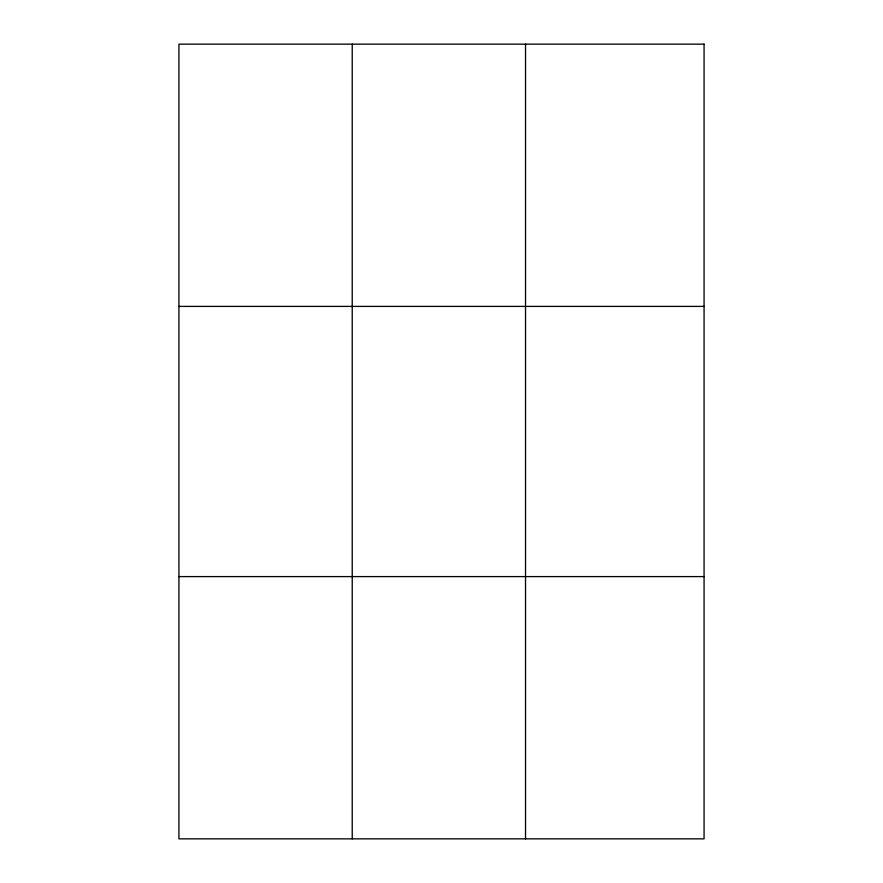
<?xml version="1.0" encoding="UTF-8"?>
<svg xmlns="http://www.w3.org/2000/svg" width="883" height="883" viewBox="0 0 883 883"><rect width="100%" height="100%" fill="white"/><g stroke="black" fill="none" stroke-linecap="round" stroke-linejoin="round"><path stroke-width="1.32" d="M352.229 838.85L352.229 44.15M525.528 838.85L525.528 44.15M178.929 306.401L704.071 306.401M178.929 576.599L704.071 576.599M704.071 44.15L704.071 838.85L178.929 838.85L178.929 44.15L704.071 44.15"/></g></svg>
